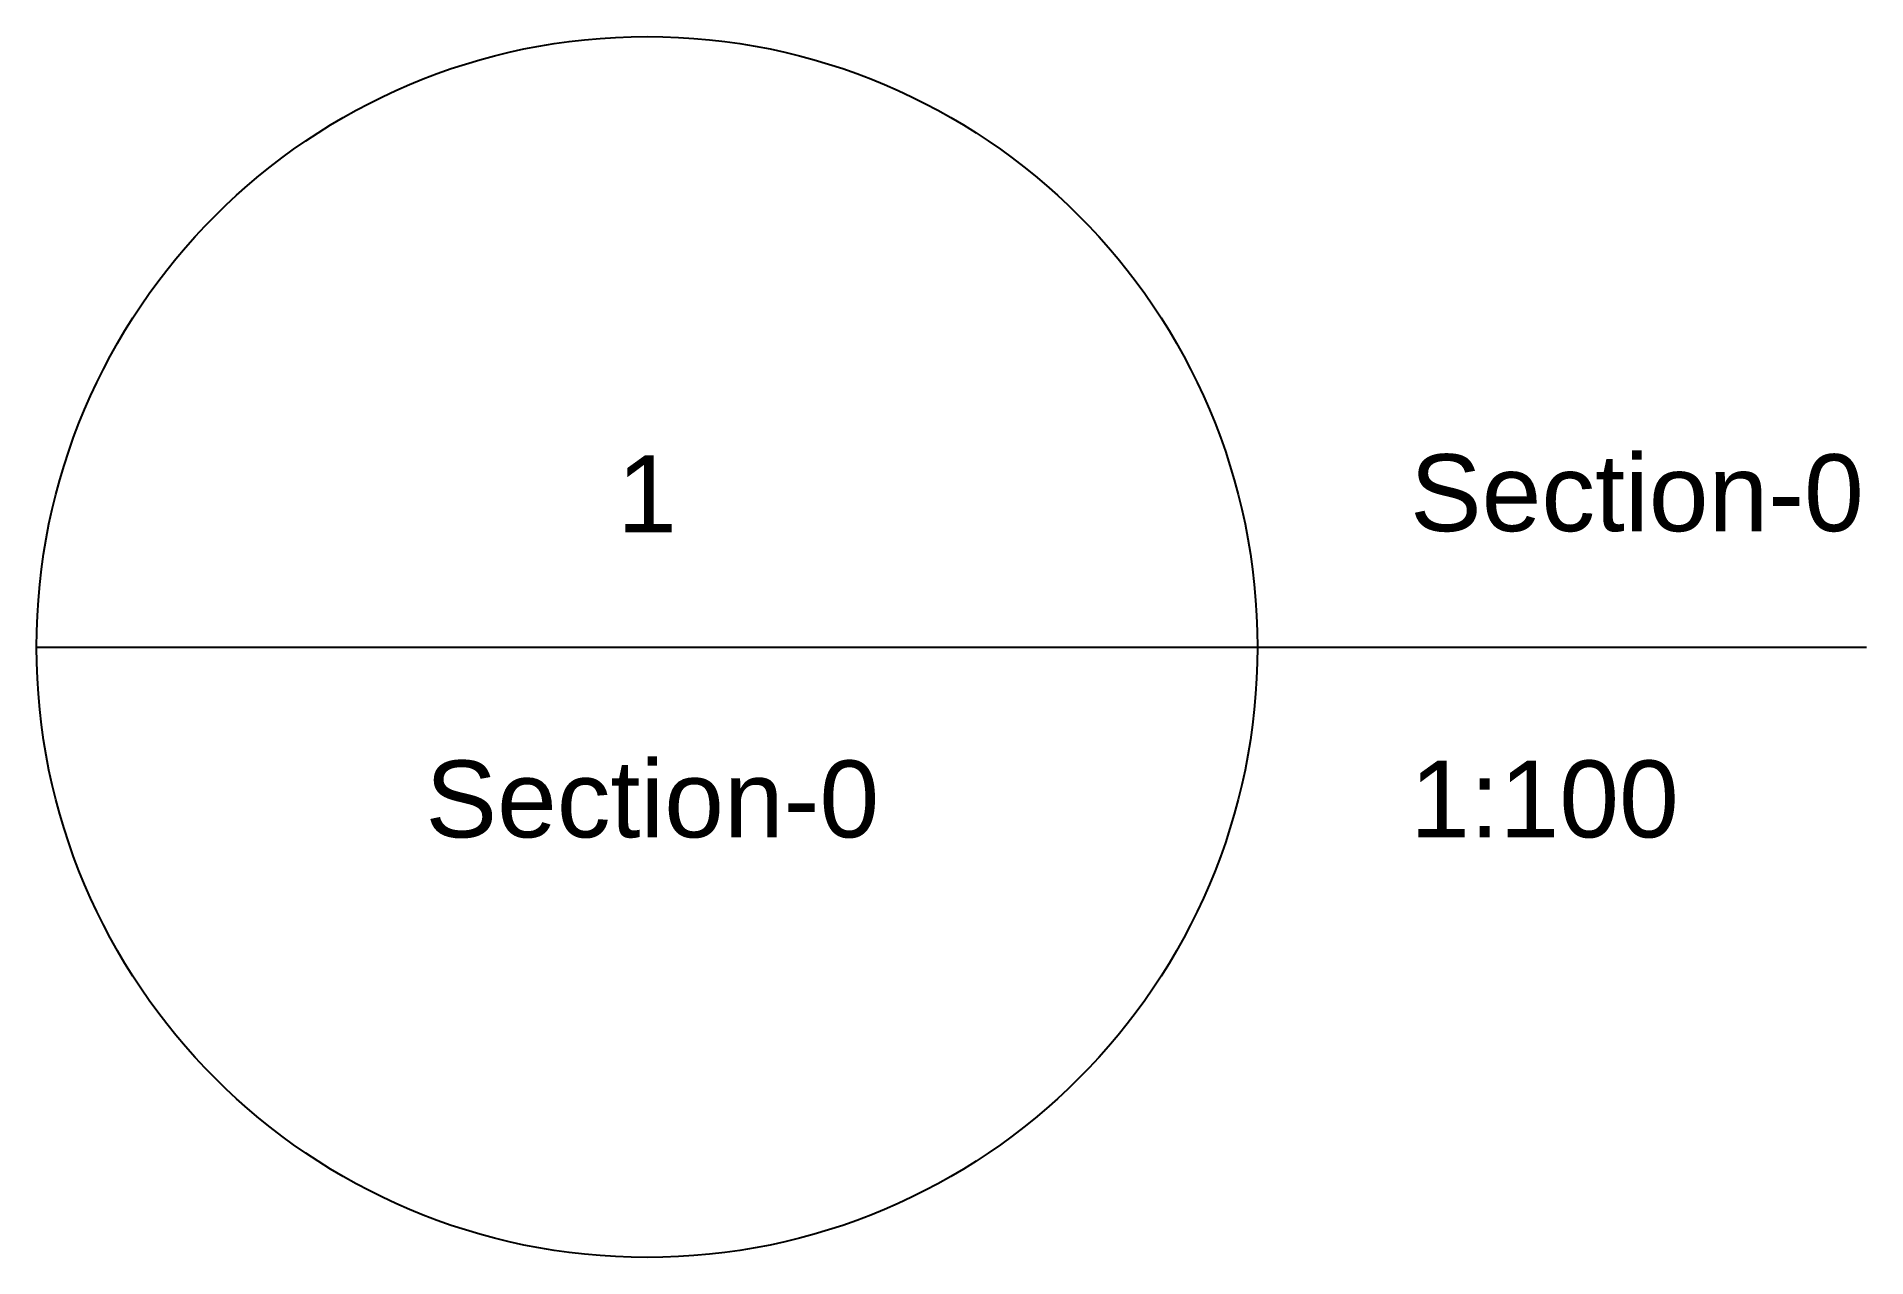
# Paper-space layout 'Section-0 [Sheet]' of a CAD drawing. Header units: metres. Extents: x 0.4212 to 0.445, y -403.2939 to -403.278.
import ezdxf

# ---------------------------------------------------------------- set-up
doc = ezdxf.new("R2010")
doc.units = ezdxf.units.M
doc.header["$MEASUREMENT"] = 0
doc.styles.add('Style-Arial', font='arial.ttf')

# ---------------------------------------------------------------- blocks, each defined once
blk = doc.blocks.new('DrawingTitleBubble_1')
blk.add_line((-0.008007, 0), (0.007869, 0))
blk.add_circle((-0.000069, 0), 0.007938)
at = {"char_height": 0.001524, "style": 'Style-Arial'}
for s, insert, attachment_point in [('\\H0.656168x;1', (-0.000069, 0.001492), 8), ('\\H0.656168x;Section-0', (0, -0.001476), 2)]:
    blk.add_mtext(s, dxfattribs=dict(at, insert=insert, attachment_point=attachment_point))
blk = doc.blocks.new('TitleText_1')
at = {"char_height": 0.001524, "style": 'Style-Arial'}
for s, insert, attachment_point in [('\\H0.656168x;Section-0', (0, 0.001492), 7), ('\\H0.656168x;1:100', (0, -0.001476), 1)]:
    blk.add_mtext(s, dxfattribs=dict(at, insert=insert, attachment_point=attachment_point))
blk = doc.blocks.new('*U29')
blk.add_line((0, 0), (0.015788, 0))
for name, p in [('DrawingTitleBubble_1', (0, 0)), ('TitleText_1', (0.009853, 0))]:
    blk.add_blockref(name, p)

psp = doc.layouts.new('Section-0 [Sheet]')

# ---------------------------------------------------------------- block references
psp.add_blockref('*U29', (0.42918, -403.285932))

doc.saveas('drawing.dxf')
